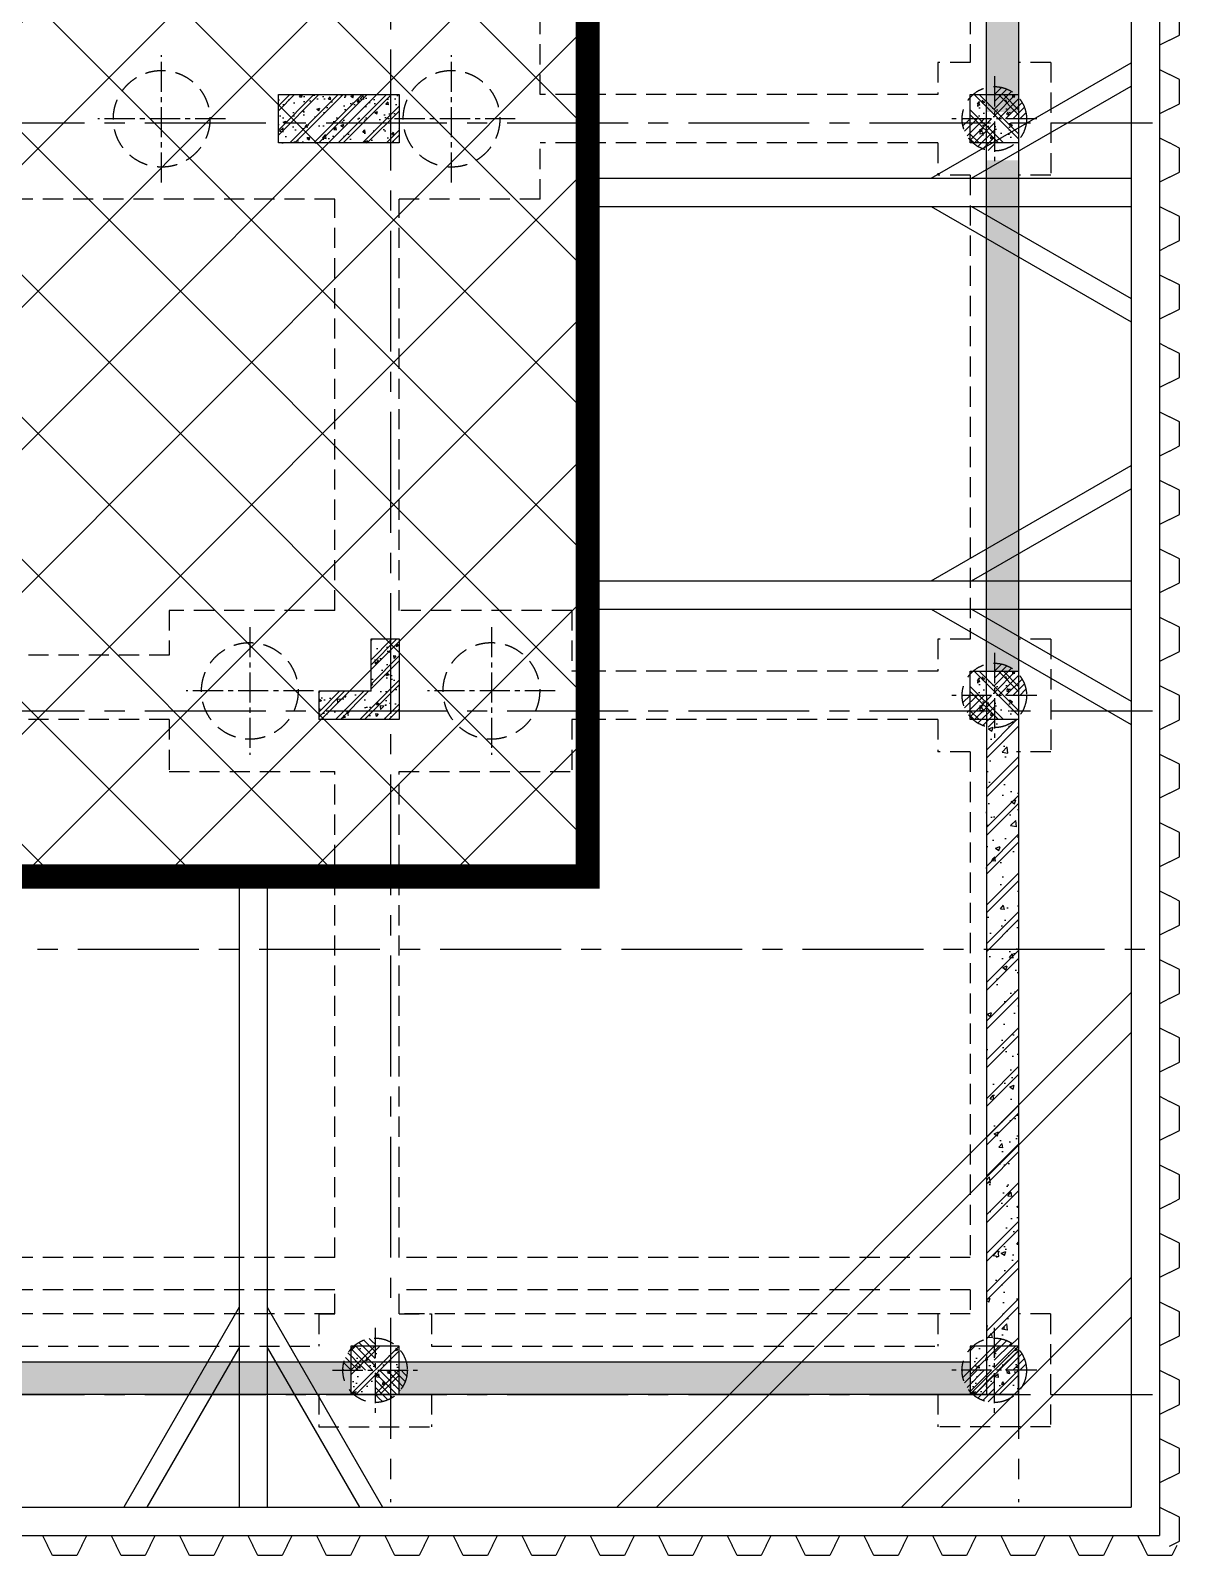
# Model space of a CAD drawing. Extents: x 71 to 3057337, y -14 to 345257.
# Drawn here: x 3014835 to 3029104, y 165496 to 184432 of the extents above; entities that cross this region are included whole.
import ezdxf

# ---------------------------------------------------------------- set-up
doc = ezdxf.new("R2010")
doc.units = 0
doc.header["$LTSCALE"] = 1000
doc.header["$MEASUREMENT"] = 0
doc.linetypes.add('CENTER2', pattern=[1.125, 0.75, -0.125, 0.125, -0.125])
doc.linetypes.add('HIDDEN', pattern=[0.375, 0.25, -0.125])
for name, color, linetype in [('03BORDER', 3, 'CONTINUOUS'), ('CDC.01.AXIS', 160, 'CENTER2'), ('CDC.04.HIDDEN', 8, 'HIDDEN'), ('CDC.05.STEEL', 4, 'CONTINUOUS'), ('CDC.09.COLUMN', 4, 'CONTINUOUS'), ('CDC.10.HATCH', 9, 'CONTINUOUS'), ('CDC.14.STEELNUM', 2, 'CONTINUOUS')]:
    doc.layers.add(name, color=color, linetype=linetype)

# ---------------------------------------------------------------- blocks, each defined once
blk = doc.blocks.new('7.95M')
at = {"layer": 'CDC.10.HATCH'}
h = blk.add_hatch(dxfattribs=at)
h.set_pattern_fill('CHAU-01', color=256, scale=80, style=0, pattern_type=2)
h.set_pattern_definition([(50, (-322187.27, -95344.57), (573.80815, -50.20171), [60, -660]), (355, (-322187.3, -95344.6), (-111.00107, 601.7537), [48, -528]), (100.4514, (-322139.46, -95348.76), (462.8075, 551.55163), [50.99215, -560.91369]), (46.1842, (-322187.3, -95184.6), (853.79284, -132.4152), [90, -990]), (96.6356, (-322116.1, -95195.6), (747.73016, 779.2943), [76.48823, -841.3704]), (351.1842, (-322187.3, -95184.6), (747.72956, 779.2949), [72, -792]), (21, (-322107.27, -95224.57), (477.52564, -322.09511), [60, -660]), (326, (-322107.3, -95224.6), (194.65227, 580.12004), [48, -528]), (71.4514, (-322067.5, -95251.4), (672.1781, 258.0244), [50.99215, -560.91369]), (37.5, (-322187.27, -95344.57), (9.727884, 266.315083), [0, -521.6, 0, -536, 0, -530]), (7.5, (-322187.27, -95344.57), (210.45563, 315.52937), [0, -305.6, 0, -509.6, 0, -202]), (327.5, (-322365.67, -95344.57), (427.05795, -18.043897), [0, -200, 0, -624, 0, -828]), (317.5, (-322445.67, -95344.57), (466.548935, 80.083986), [0, -260, 0, -414.4, 0, -588]), (45, (-322187.27, -95344.57), (-240.416306, 240.416306), []), (45, (-322187.27, -95246.57), (-240.416306, 240.416306), [])])
h.paths.add_polyline_path([(1516293, -103813), (1515893, -103813), (1515894, -110158), (1516294, -110158)])
h.paths.add_polyline_path([(1516293, -96348), (1515893, -96348), (1515893, -103213), (1516293, -103213)])
h.paths.add_polyline_path([(1516293, -87748), (1515893, -87748), (1515893, -95748), (1516293, -95748)])
h.paths.add_polyline_path([(1516293, -80497), (1515893, -80497), (1515893, -87148), (1516293, -87148)])
h.paths.add_polyline_path([(1516293, -73338), (1515893, -73338), (1515893, -79897), (1516293, -79897)])
h.paths.add_polyline_path([(1516292, -68554), (1515892, -68554), (1515893, -72738), (1516293, -72738)])
h.paths.add_polyline_path([(1516294, -116048), (1516294, -116048), (1516294, -116648), (1516294, -116648)])
h = blk.add_hatch(dxfattribs=at)
h.set_pattern_fill('CHAU-01', color=256, scale=50, style=0, pattern_type=2)
h.set_pattern_definition([(50, (-322187.27, 0), (358.63009, -31.376067), [37.5, -412.5]), (355, (-322187.27, 0), (-69.37567, 376.09607), [30, -330]), (100.4514, (-322157.4, -2.6), (289.25469, 344.71977), [31.870095, -350.571056]), (46.1842, (-322187.27, 100), (533.62052, -82.75951), [56.25, -618.75]), (96.6356, (-322142.8, 93.1), (467.33135, 487.05894), [47.80514, -525.8565]), (351.1842, (-322187.3, 100), (467.33097, 487.0593), [45, -495]), (21, (-322137.27, 75), (298.453526, -201.309445), [37.5, -412.5]), (326, (-322137.27, 75), (121.657666, 362.57502), [30, -330]), (71.4514, (-322112.4, 58.22), (420.111314, 161.26525), [31.870095, -350.571056]), (37.5, (-322187.27, 0), (6.079928, 166.446927), [0, -326, 0, -335, 0, -331.25]), (7.5, (-322187.27, 0), (131.534769, 197.205856), [0, -191, 0, -318.5, 0, -126.25]), (327.5, (-322298.77, 0), (266.911218, -11.277436), [0, -125, 0, -390, 0, -517.5]), (317.5, (-322348.77, 0), (291.593085, 50.05249), [0, -162.5, 0, -259, 0, -367.5]), (45, (-322187.27, 0), (-150.26019, 150.26019), []), (45, (-322187.27, 61.25), (-150.26019, 150.26019), [])])
h.paths.add_polyline_path([(1507102, -102998), (1508492, -102998), (1508492, -103348), (1507102, -103348)])
h.paths.add_polyline_path([(1507102, -103348), (1508492, -103348), (1508492, -103598), (1507102, -103598)])
h.paths.add_polyline_path([(1508492, -103348), (1508602, -103348), (1508602, -103598), (1508492, -103598)])
h.paths.add_polyline_path([(1508492, -102998), (1508602, -102998), (1508602, -103348), (1508492, -103348)])
h = blk.add_hatch(dxfattribs=at)
h.set_pattern_fill('ANSI31', color=256, scale=500, style=0)
h.set_pattern_definition([(45, (-260671.1, -21913.364), (-44.1941738, 44.1941738), [])])
h.paths.add_polyline_path([(1515993, -102898), (1515993, -103298), (1516393, -103298, 0.414214)])
h.paths.add_polyline_path([(1515993, -103298), (1515593, -103298, 0.414214), (1515993, -103698)])
h = blk.add_hatch(dxfattribs=at)
h.set_pattern_fill('CHAU-01', color=256, scale=50, angle=270, style=0, pattern_type=2)
h.set_pattern_definition([(320, (-233062.58, -410319.04), (-31.376067, -358.63009), [37.5, -412.5]), (265, (-233062.58, -410319.04), (376.09607, 69.37567), [30, -330]), (10.4514, (-233065.2, -410348.93), (344.71977, -289.25469), [31.870095, -350.571056]), (316.1842, (-232962.6, -410319.04), (-82.75951, -533.62052), [56.25, -618.75]), (6.6356, (-232969.5, -410363.5), (487.05894, -467.33135), [47.80514, -525.8565]), (261.1842, (-232962.6, -410319.04), (487.0593, -467.33097), [45, -495]), (291, (-232987.58, -410369.04), (-201.309445, -298.453526), [37.5, -412.5]), (236, (-232987.58, -410369.04), (362.57502, -121.657666), [30, -330]), (341.4514, (-233004.36, -410393.9), (161.26525, -420.111314), [31.870095, -350.571056]), (307.5, (-233062.58, -410319.04), (166.446927, -6.079928), [0, -326, 0, -335, 0, -331.25]), (277.5, (-233062.58, -410319.04), (197.205856, -131.534769), [0, -191, 0, -318.5, 0, -126.25]), (237.5, (-233062.58, -410207.54), (-11.277436, -266.911218), [0, -125, 0, -390, 0, -517.5]), (227.5, (-233062.58, -410157.54), (50.05249, -291.593085), [0, -162.5, 0, -259, 0, -367.5]), (315, (-233062.58, -410319.04), (150.26019, 150.26019), []), (315, (-233001.33, -410319.04), (150.26019, 150.26019), [])])
h.paths.add_polyline_path([(1516294, -103598), (1515694, -103598), (1515694, -102998), (1516294, -102998)])
h = blk.add_hatch(dxfattribs=at)
h.set_pattern_fill('CHAU-01', color=256, scale=50, style=0, pattern_type=2)
h.set_pattern_definition([(230, (3249172.2, -183495.4), (-358.63009, 31.376067), [37.5, -412.5]), (175, (3249172.2, -183495.4), (69.37567, -376.09607), [30, -330]), (280.4514, (3249142.3, -183492.77), (-289.25469, -344.71977), [31.870095, -350.571056]), (226.1842, (3249172.2, -183595.4), (-533.62052, 82.75951), [56.25, -618.75]), (276.6356, (3249127.73, -183588.5), (-467.33135, -487.05894), [47.80514, -525.8565]), (171.1842, (3249172.2, -183595.4), (-467.33097, -487.0593), [45, -495]), (201, (3249122.2, -183570.4), (-298.453526, 201.309445), [37.5, -412.5]), (146, (3249122.2, -183570.4), (-121.657666, -362.57502), [30, -330]), (251.4514, (3249097.32, -183553.6), (-420.111314, -161.26525), [31.870095, -350.571056]), (217.5, (3249172.2, -183495.39), (-6.079928, -166.446927), [0, -326, 0, -335, 0, -331.25]), (187.5, (3249172.2, -183495.39), (-131.534769, -197.205856), [0, -191, 0, -318.5, 0, -126.25]), (147.5, (3249283.7, -183495.39), (-266.911218, 11.277436), [0, -125, 0, -390, 0, -517.5]), (137.5, (3249333.7, -183495.39), (-291.593085, -50.05249), [0, -162.5, 0, -259, 0, -367.5]), (225, (3249172.2, -183495.39), (150.26019, -150.26019), []), (225, (3249172.2, -183556.64), (150.26019, -150.26019), [])])
h.paths.add_polyline_path([(1508492, -110648), (1508602, -110648), (1508602, -109757), (1508492, -109757)])
h.paths.add_polyline_path([(1507602, -110648), (1508492, -110648), (1508492, -109757), (1508252, -109757), (1508252, -110407), (1507602, -110407)])
h.paths.add_polyline_path([(1507602, -110757), (1508492, -110757), (1508492, -110648), (1507602, -110648)])
h.paths.add_polyline_path([(1508492, -110757), (1508602, -110757), (1508602, -110648), (1508492, -110648)])
h = blk.add_hatch(dxfattribs=at)
h.set_pattern_fill('ANSI31', color=256, scale=500, style=0)
h.set_pattern_definition([(45, (-260671.1, -29073.42), (-44.1941738, 44.1941738), [])])
h.paths.add_polyline_path([(1515993, -110058), (1515993, -110458), (1516393, -110458, 0.414214)])
h.paths.add_polyline_path([(1515993, -110458), (1515593, -110458, 0.414214), (1515993, -110858)])
h = blk.add_hatch(dxfattribs=at)
h.set_pattern_fill('CHAU-01', color=256, scale=50, angle=270, style=0, pattern_type=2)
h.set_pattern_definition([(320, (-233062.58, -417479.05), (-31.376067, -358.63009), [37.5, -412.5]), (265, (-233062.58, -417479.05), (376.09607, 69.37567), [30, -330]), (10.4514, (-233065.2, -417508.93), (344.71977, -289.25469), [31.870095, -350.571056]), (316.1842, (-232962.6, -417479.05), (-82.75951, -533.62052), [56.25, -618.75]), (6.6356, (-232969.5, -417523.5), (487.05894, -467.33135), [47.80514, -525.8565]), (261.1842, (-232962.6, -417479.05), (487.0593, -467.33097), [45, -495]), (291, (-232987.58, -417529.05), (-201.309445, -298.453526), [37.5, -412.5]), (236, (-232987.58, -417529.05), (362.57502, -121.657666), [30, -330]), (341.4514, (-233004.36, -417553.9), (161.26525, -420.111314), [31.870095, -350.571056]), (307.5, (-233062.58, -417479.05), (166.446927, -6.079928), [0, -326, 0, -335, 0, -331.25]), (277.5, (-233062.58, -417479.05), (197.205856, -131.534769), [0, -191, 0, -318.5, 0, -126.25]), (237.5, (-233062.58, -417367.55), (-11.277436, -266.911218), [0, -125, 0, -390, 0, -517.5]), (227.5, (-233062.58, -417317.55), (50.05249, -291.593085), [0, -162.5, 0, -259, 0, -367.5]), (315, (-233062.58, -417479.05), (150.26019, 150.26019), []), (315, (-233001.33, -417479.05), (150.26019, 150.26019), [])])
h.paths.add_polyline_path([(1516294, -110758), (1515694, -110758), (1515694, -110158), (1516294, -110158)])
h = blk.add_hatch(dxfattribs=at)
h.set_pattern_fill('CHAU-01', color=256, scale=80, style=0, pattern_type=2)
h.set_pattern_definition([(50, (-322187.27, 0), (573.80815, -50.20171), [60, -660]), (355, (-322187.3, 0), (-111.00107, 601.7537), [48, -528]), (100.4514, (-322139.46, -4.2), (462.8075, 551.55163), [50.99215, -560.91369]), (46.1842, (-322187.3, 160), (853.79284, -132.4152), [90, -990]), (96.6356, (-322116.1, 149), (747.73016, 779.2943), [76.48823, -841.3704]), (351.1842, (-322187.3, 160), (747.72956, 779.2949), [72, -792]), (21, (-322107.27, 120), (477.52564, -322.09511), [60, -660]), (326, (-322107.3, 120), (194.65227, 580.12004), [48, -528]), (71.4514, (-322067.5, 93.16), (672.1781, 258.0244), [50.99215, -560.91369]), (37.5, (-322187.27, 0), (9.727884, 266.315083), [0, -521.6, 0, -536, 0, -530]), (7.5, (-322187.27, 0), (210.45563, 315.52937), [0, -305.6, 0, -509.6, 0, -202]), (327.5, (-322365.67, 0), (427.05795, -18.043897), [0, -200, 0, -624, 0, -828]), (317.5, (-322445.67, 0), (466.548935, 80.083986), [0, -260, 0, -414.4, 0, -588]), (45, (-322187.27, 0), (-240.416306, 240.416306), []), (45, (-322187.27, 98), (-240.416306, 240.416306), [])])
h.paths.add_polyline_path([(1516292, -110758), (1515894, -110758), (1515894, -116098), (1516292, -116098)])
h.paths.add_polyline_path([(1516292, -116098), (1515894, -116098), (1515894, -118538), (1516292, -118538)])
h = blk.add_hatch(dxfattribs=at)
h.set_pattern_fill('ANSI31', color=256, scale=500, style=0)
h.set_pattern_definition([(135, (3284966.07, -37453.253), (44.1941738, 44.1941738), [])])
edge = h.paths.add_edge_path()
edge.add_line((1508302, -118438), (1508302, -118838))
edge.add_line((1508302, -118838), (1507902, -118838))
edge.add_ellipse((1508302, -118838), major_axis=(283, 283), ratio=1, start_angle=45, end_angle=135, ccw=False)
edge = h.paths.add_edge_path()
edge.add_line((1508302, -118838), (1508702, -118838))
edge.add_ellipse((1508302, -118838), major_axis=(283, 283), ratio=1, start_angle=225, end_angle=315, ccw=False)
edge.add_line((1508302, -119238), (1508302, -118838))
h = blk.add_hatch(dxfattribs=at)
h.set_pattern_fill('CHAU-01', color=256, scale=50, angle=270, style=0, pattern_type=2)
h.set_pattern_definition([(220, (3257359.03, -425858.95), (31.376067, -358.63009), [37.5, -412.5]), (275, (3257359.03, -425858.95), (-376.09607, 69.37567), [30, -330]), (169.5486, (3257361.65, -425888.84), (-344.71977, -289.25469), [31.870095, -350.571056]), (223.8158, (3257259.03, -425858.95), (82.75951, -533.62052), [56.25, -618.75]), (173.3644, (3257265.93, -425903.4), (-487.05894, -467.33135), [47.80514, -525.8565]), (278.8158, (3257259.03, -425858.95), (-487.0593, -467.33097), [45, -495]), (249, (3257284.03, -425908.95), (201.309445, -298.453526), [37.5, -412.5]), (304, (3257284.03, -425908.95), (-362.57502, -121.657666), [30, -330]), (198.5486, (3257300.8, -425933.82), (-161.26525, -420.111314), [31.870095, -350.571056]), (232.5, (3257359.03, -425858.95), (-166.446927, -6.079928), [0, -326, 0, -335, 0, -331.25]), (262.5, (3257359.03, -425858.95), (-197.205856, -131.534769), [0, -191, 0, -318.5, 0, -126.25]), (302.5, (3257359.03, -425747.45), (11.277436, -266.911218), [0, -125, 0, -390, 0, -517.5]), (312.5, (3257359.03, -425697.45), (-50.05249, -291.593085), [0, -162.5, 0, -259, 0, -367.5]), (225, (3257359.03, -425858.95), (-150.26019, 150.26019), []), (225, (3257297.78, -425858.95), (-150.26019, 150.26019), [])])
h.paths.add_polyline_path([(1508003, -119138), (1508603, -119138), (1508603, -118538), (1508003, -118538)])
h = blk.add_hatch(dxfattribs=at)
h.set_pattern_fill('ANSI31', color=256, scale=500, style=0)
h.set_pattern_definition([(45, (-260671.384, -37453.373), (-44.1941738, 44.1941738), [])])
h.paths.add_polyline_path([(1515992, -118438), (1515992, -118838), (1516392, -118838, 0.414214)])
h.paths.add_polyline_path([(1515992, -118838), (1515592, -118838, 0.414214), (1515992, -119238)])
h = blk.add_hatch(dxfattribs=at)
h.set_pattern_fill('CHAU-01', color=256, scale=50, angle=270, style=0, pattern_type=2)
h.set_pattern_definition([(220, (3265049.98, -425859.02), (31.376067, -358.63009), [37.5, -412.5]), (275, (3265049.98, -425859.02), (-376.09607, 69.37567), [30, -330]), (169.5486, (3265052.6, -425888.9), (-344.71977, -289.25469), [31.870095, -350.571056]), (223.8158, (3264949.98, -425859.02), (82.75951, -533.62052), [56.25, -618.75]), (173.3644, (3264956.87, -425903.5), (-487.05894, -467.33135), [47.80514, -525.8565]), (278.8158, (3264950, -425859), (-487.0593, -467.33097), [45, -495]), (249, (3264974.98, -425909.02), (201.309445, -298.453526), [37.5, -412.5]), (304, (3264974.98, -425909.02), (-362.57502, -121.657666), [30, -330]), (198.5486, (3264991.75, -425933.9), (-161.26525, -420.111314), [31.870095, -350.571056]), (232.5, (3265049.98, -425859.02), (-166.446927, -6.079928), [0, -326, 0, -335, 0, -331.25]), (262.5, (3265049.98, -425859.02), (-197.205856, -131.534769), [0, -191, 0, -318.5, 0, -126.25]), (302.5, (3265049.98, -425747.52), (11.277436, -266.911218), [0, -125, 0, -390, 0, -517.5]), (312.5, (3265049.98, -425697.52), (-50.05249, -291.593085), [0, -162.5, 0, -259, 0, -367.5]), (225, (3265049.98, -425859.02), (-150.26019, 150.26019), []), (225, (3264988.73, -425859.02), (-150.26019, 150.26019), [])])
h.paths.add_polyline_path([(1515694, -119138), (1516294, -119138), (1516294, -118538), (1515694, -118538)])
h = blk.add_hatch(dxfattribs=at)
h.set_pattern_fill('CHAU-01', color=256, scale=80, style=0, pattern_type=2)
h.set_pattern_definition([(50, (-322187.27, -2490), (573.80815, -50.20171), [60, -660]), (355, (-322187.3, -2490), (-111.00107, 601.7537), [48, -528]), (100.4514, (-322139.46, -2494.2), (462.8075, 551.55163), [50.99215, -560.91369]), (46.1842, (-322187.3, -2330), (853.79284, -132.4152), [90, -990]), (96.6356, (-322116.1, -2341), (747.73016, 779.2943), [76.48823, -841.3704]), (351.1842, (-322187.3, -2330), (747.72956, 779.2949), [72, -792]), (21, (-322107.27, -2370), (477.52564, -322.09511), [60, -660]), (326, (-322107.3, -2370), (194.65227, 580.12004), [48, -528]), (71.4514, (-322067.5, -2396.84), (672.1781, 258.0244), [50.99215, -560.91369]), (37.5, (-322187.27, -2490), (9.727884, 266.315083), [0, -521.6, 0, -536, 0, -530]), (7.5, (-322187.27, -2490), (210.45563, 315.52937), [0, -305.6, 0, -509.6, 0, -202]), (327.5, (-322365.67, -2490), (427.05795, -18.043897), [0, -200, 0, -624, 0, -828]), (317.5, (-322445.67, -2490), (466.548935, 80.083986), [0, -260, 0, -414.4, 0, -588]), (45, (-322187.27, -2490), (-240.416306, 240.416306), []), (45, (-322187.27, -2392), (-240.416306, 240.416306), [])])
h.paths.add_polyline_path([(1418382, -118737), (1412962, -118737), (1412962, -119137), (1418382, -119137)])
h.paths.add_polyline_path([(1426192, -118737), (1418982, -118737), (1418982, -119137), (1426192, -119137)])
h.paths.add_polyline_path([(1434092, -118737), (1426792, -118737), (1426792, -119137), (1434092, -119137)])
h.paths.add_polyline_path([(1442042, -118737), (1434692, -118737), (1434692, -119137), (1442042, -119137)])
h.paths.add_polyline_path([(1449802, -118737), (1442642, -118737), (1442642, -119137), (1449802, -119137)])
h.paths.add_polyline_path([(1457942, -118737), (1450402, -118737), (1450402, -119137), (1457942, -119137)])
h.paths.add_polyline_path([(1468218, -118737), (1458542, -118737), (1458542, -119137), (1468218, -119137)])
h.paths.add_polyline_path([(1476583, -118737), (1469267, -118737), (1469267, -119137), (1476583, -119137)])
h.paths.add_polyline_path([(1484343, -118737), (1477183, -118737), (1477183, -119137), (1484343, -119137)])
h.paths.add_polyline_path([(1492293, -118738), (1484943, -118737), (1484943, -119137), (1492293, -119138)])
h.paths.add_polyline_path([(1500193, -118738), (1492893, -118738), (1492893, -119138), (1500193, -119138)])
h.paths.add_polyline_path([(1508003, -118738), (1500793, -118738), (1500793, -119138), (1508003, -119138)])
h.paths.add_polyline_path([(1515694, -118738), (1508603, -118738), (1508603, -119138), (1515694, -119138)])
at = {"layer": 'CDC.01.AXIS', "ltscale": 2}
for p, q in [((1508492, -61938), (1508492, -120474)), ((1516292, -61938), (1516292, -120474)), ((1410944, -103348), (1517957, -103348)), ((1410944, -110648), (1517957, -110648)), ((1412362, -113608), (1517957, -113608)), ((1410944, -119138), (1517957, -119138))]:
    blk.add_line(p, q, dxfattribs=at)
at = {"layer": 'CDC.01.AXIS', "ltscale": 0.5}
for p, q in [((1505652, -104090), (1505652, -102506)), ((1509252, -104090), (1509252, -102506)), ((1515993, -102770), (1515993, -103826)), ((1506444, -103298), (1504860, -103298)), ((1510044, -103298), (1508460, -103298)), ((1516521, -103298), (1515465, -103298)), ((1506747, -109610), (1506747, -111194)), ((1509747, -109610), (1509747, -111194)), ((1515993, -109930), (1515993, -110986)), ((1507539, -110402), (1505955, -110402)), ((1510539, -110402), (1508955, -110402)), ((1516521, -110458), (1515465, -110458)), ((1508302, -118310), (1508302, -119366)), ((1515992, -118310), (1515992, -119366)), ((1507774, -118838), (1508830, -118838)), ((1516520, -118838), (1515464, -118838))]:
    blk.add_line(p, q, dxfattribs=at)
at = {"layer": 'CDC.04.HIDDEN'}
for p, q in [((1515693, -96748), (1515693, -102598)), ((1510352, -102998), (1510352, -102048)), ((1515693, -102598), (1515293, -102598)), ((1515293, -102598), (1515293, -102998)), ((1516693, -102598), (1516292, -102598)), ((1516693, -102598), (1516693, -103998)), ((1515293, -102998), (1510352, -102998)), ((1515293, -103598), (1510352, -103598)), ((1510352, -104298), (1510352, -103598)), ((1515293, -103598), (1515293, -103998)), ((1515693, -103998), (1515293, -103998)), ((1515693, -103998), (1515694, -109758)), ((1516693, -103998), (1516292, -103998)), ((1507802, -104298), (1500892, -104298)), ((1507802, -109402), (1507802, -104298)), ((1508602, -109402), (1508602, -104298)), ((1510352, -104298), (1508602, -104298)), ((1507802, -109402), (1505747, -109402)), ((1505747, -109402), (1505747, -109957)), ((1510747, -109402), (1508602, -109402)), ((1510747, -109402), (1510747, -110157)), ((1515694, -109758), (1515293, -109758)), ((1515293, -109758), (1515293, -110157)), ((1516693, -109758), (1516294, -109758)), ((1516693, -109758), (1516693, -111158)), ((1505747, -109957), (1501492, -109957)), ((1515293, -110157), (1510747, -110157)), ((1505747, -110757), (1501492, -110757)), ((1505747, -110757), (1505747, -111402)), ((1515293, -110757), (1510747, -110757)), ((1510747, -110757), (1510747, -111402)), ((1515293, -110757), (1515293, -111158)), ((1515694, -111158), (1515293, -111158)), ((1515694, -111158), (1515694, -117438)), ((1516693, -111158), (1516294, -111158)), ((1505747, -111402), (1507802, -111402)), ((1507802, -117438), (1507802, -111402)), ((1508602, -111402), (1510747, -111402)), ((1508602, -117438), (1508602, -111402)), ((1507802, -117438), (1500892, -117438)), ((1515694, -117438), (1508602, -117438)), ((1507802, -117838), (1500892, -117838)), ((1507802, -118138), (1507802, -117838)), ((1508602, -118138), (1508602, -117838)), ((1515694, -117838), (1508602, -117838)), ((1515694, -117838), (1515694, -118138)), ((1507802, -118138), (1500892, -118138)), ((1507602, -118138), (1507602, -118537)), ((1507602, -118138), (1507802, -118138)), ((1508602, -118138), (1509002, -118138)), ((1515293, -118138), (1508602, -118138)), ((1509002, -118138), (1509002, -118537)), ((1515694, -118138), (1515292, -118138)), ((1515292, -118138), (1515292, -118537)), ((1516692, -118138), (1516294, -118138)), ((1516692, -118138), (1516692, -119538)), ((1501242, -118537), (1507604, -118537)), ((1509004, -118537), (1515292, -118537)), ((1507602, -119137), (1507602, -119538)), ((1509002, -119137), (1509002, -119538)), ((1515292, -119138), (1515292, -119538)), ((1507602, -119538), (1509002, -119538)), ((1516692, -119538), (1515292, -119538))]:
    blk.add_line(p, q, dxfattribs=at)
for centre, radius in [((1505652, -103298), 600), ((1509252, -103298), 600), ((1515993, -103298), 400), ((1506747, -110402), 600), ((1509747, -110402), 600), ((1515993, -110458), 400), ((1508302, -118838), 400), ((1515992, -118838), 400)]:
    blk.add_circle(centre, radius, dxfattribs=at)
at = {"layer": 'CDC.09.COLUMN'}
for p, q in [((1516292, -67954), (1516294, -118538)), ((1515892, -68112), (1515894, -119138)), ((1515694, -118738), (1412962, -118737)), ((1516294, -119138), (1412362, -119137))]:
    blk.add_line(p, q, dxfattribs=at)
at = {"layer": 'CDC.09.COLUMN', "ltscale": 2000}
for p, q in [((1508252, -110407), (1508252, -109757)), ((1508252, -109757), (1508602, -109757)), ((1508602, -109757), (1508602, -110757)), ((1507602, -110407), (1507602, -110757)), ((1508252, -110407), (1507602, -110407)), ((1508602, -110757), (1507602, -110757))]:
    blk.add_line(p, q, dxfattribs=at)
for points in [[(1507102, -102998), (1508602, -102998), (1508602, -103598), (1507102, -103598)], [(1516294, -102998), (1516294, -103598), (1515694, -103598), (1515694, -102998)], [(1516294, -110158), (1516294, -110758), (1515694, -110758), (1515694, -110158)], [(1508003, -118538), (1508003, -119138), (1508603, -119138), (1508603, -118538)], [(1515694, -118538), (1515694, -119138), (1516294, -119138), (1516294, -118538)]]:
    blk.add_lwpolyline(points, close=True, dxfattribs=at)

msp = doc.modelspace()

# ---------------------------------------------------------------- hatches: boundary and pattern name
at = {"layer": 'CDC.10.HATCH'}
h = msp.add_hatch(dxfattribs=at)
h.set_pattern_fill('ANSI37', color=256, scale=10000, style=0)
h.paths.add_polyline_path([(3021754.1, 215846), (2926854.2, 215846), (2926854.2, 173926.5), (3021754.1, 173926.5)])
h.paths.add_polyline_path([(3014304.1, 209270.9), (3014304.1, 180225.7), (2934235.7, 180225.7), (2934235.7, 209270.9)], flags=16)
h.paths.add_polyline_path([(2958056.3, 176259.2), (2989134.8, 176259.2), (2989134.8, 179575.9), (2958056.3, 179575.9)], flags=24)
h.paths.add_polyline_path([(2958056.3, 209627.9), (2989134.8, 209627.9), (2989134.8, 212944.6), (2958056.3, 212944.6)], flags=24)
h.paths.add_polyline_path([(2950948.3, 200176.7), (2953299.4, 200176.7), (2953299.4, 203126.5), (2950948.3, 203126.5)], flags=8)
h.paths.add_polyline_path([(2927467.8, 194828.5), (2931664.8, 194828.5), (2931664.8, 195594.4), (2927467.8, 195594.4)], flags=24)
h.paths.add_polyline_path([(2927467.8, 195833.8), (2931664.8, 195833.8), (2931664.8, 196599.7), (2927467.8, 196599.7)], flags=24)
h.paths.add_polyline_path([(2958056.3, 193387.1), (2989134.8, 193387.1), (2989134.8, 196703.8), (2958056.3, 196703.8)], flags=8)

# ---------------------------------------------------------------- linework, layer by layer
at = {"layer": 'CDC.05.STEEL', "linetype": 'Continuous'}
for p, q in [((3028854.3, 224535.6), (3028854.3, 165746.3)), ((3028504.3, 224185.6), (3028504.3, 166096.3)), ((3028504.3, 172485.4), (3022115.2, 166096.3)), ((3028504.3, 171990.4), (3022610.2, 166096.3)), ((3028504.3, 168949.8), (3025650.7, 166096.3)), ((3028504.3, 168454.9), (3026145.7, 166096.3)), ((2921772.5, 166096.3), (3028504.3, 166096.3)), ((2921422.5, 165746.3), (3028854.3, 165746.3))]:
    msp.add_line(p, q, dxfattribs=at)
at = {"layer": 'CDC.05.STEEL', "color": 4}
for p, q in [((3026021.3, 182596.9), (3028504.3, 184029.7)), ((3026521.5, 182596.9), (3028504.3, 183741.1)), ((3021754.1, 182596.9), (3028504.3, 182596.9)), ((3021754.1, 182246.9), (3028504.3, 182246.9)), ((3026021.3, 182246.9), (3028504.3, 180814.2)), ((3026521.5, 182246.9), (3028504.3, 181102.8)), ((3026021.3, 177596.9), (3028504.3, 179029.7)), ((3026521.5, 177596.9), (3028504.3, 178741.1)), ((3021754.1, 177596.9), (3028504.3, 177596.9)), ((3021754.1, 177246.9), (3028504.3, 177246.9)), ((3026021.3, 177246.9), (3028504.3, 175814.2)), ((3026521.5, 177246.9), (3028504.3, 176102.8)), ((3017425.4, 173926.5), (3017425.4, 166096.3)), ((3017775.4, 173926.5), (3017775.4, 166096.3)), ((3017425.4, 168579.3), (3015992.6, 166096.3)), ((3017775.4, 168579.3), (3019208.2, 166096.3)), ((3017425.4, 168079.1), (3016281.2, 166096.3)), ((3017775.4, 168079.1), (3018919.6, 166096.3))]:
    msp.add_line(p, q, dxfattribs=at)
at = {"layer": 'CDC.05.STEEL', "color": 4, "ltscale": 1000}
for points in [[(3028979.3, 184310.6), (3029104.3, 184373.1), (3029104.3, 184373.1), (3029104.3, 184673.1), (3029104.3, 184673.1), (3028979.3, 184735.6)], [(3028979.3, 184310.6), (3028854.3, 184248.1), (3028854.3, 184248.1), (3028854.3, 183948.1), (3028854.3, 183948.1), (3028979.3, 183885.6)], [(3028979.3, 183460.6), (3029104.3, 183523.1), (3029104.3, 183523.1), (3029104.3, 183823.1), (3029104.3, 183823.1), (3028979.3, 183885.6)], [(3028979.3, 183460.6), (3028854.3, 183398.1), (3028854.3, 183398.1), (3028854.3, 183098.1), (3028854.3, 183098.1), (3028979.3, 183035.6)], [(3028979.3, 182610.6), (3029104.3, 182673.1), (3029104.3, 182673.1), (3029104.3, 182973.1), (3029104.3, 182973.1), (3028979.3, 183035.6)], [(3028979.3, 182610.6), (3028854.3, 182548.1), (3028854.3, 182548.1), (3028854.3, 182248.1), (3028854.3, 182248.1), (3028979.3, 182185.6)], [(3028979.3, 181760.6), (3029104.3, 181823.1), (3029104.3, 181823.1), (3029104.3, 182123.1), (3029104.3, 182123.1), (3028979.3, 182185.6)], [(3028979.3, 181760.6), (3028854.3, 181698.1), (3028854.3, 181698.1), (3028854.3, 181398.1), (3028854.3, 181398.1), (3028979.3, 181335.6)], [(3028979.3, 181760.6), (3028854.3, 181698.1), (3028854.3, 181698.1), (3028854.3, 181398.1), (3028854.3, 181398.1), (3028979.3, 181335.6)], [(3028854.3, 181579.3), (3028854.3, 181398.1), (3028854.3, 181398.1), (3028979.3, 181335.6)], [(3028854.3, 181579.3), (3028854.3, 181398.1), (3028854.3, 181398.1), (3028979.3, 181335.6)], [(3028979.3, 180910.6), (3029104.3, 180973.1), (3029104.3, 180973.1), (3029104.3, 181273.1), (3029104.3, 181273.1), (3028979.3, 181335.6)], [(3028979.3, 180910.6), (3029104.3, 180973.1), (3029104.3, 180973.1), (3029104.3, 181273.1), (3029104.3, 181273.1), (3028979.3, 181335.6)], [(3028979.3, 180910.6), (3029104.3, 180973.1), (3029104.3, 180973.1), (3029104.3, 181273.1), (3029104.3, 181273.1), (3028979.3, 181335.6)], [(3028979.3, 180910.6), (3029104.3, 180973.1), (3029104.3, 180973.1), (3029104.3, 181273.1), (3029104.3, 181273.1), (3028979.3, 181335.6)], [(3028979.3, 180910.6), (3028854.3, 180848.1), (3028854.3, 180848.1), (3028854.3, 180548.1), (3028854.3, 180548.1), (3028979.3, 180485.6)], [(3028979.3, 180060.6), (3029104.3, 180123.1), (3029104.3, 180123.1), (3029104.3, 180423.1), (3029104.3, 180423.1), (3028979.3, 180485.6)], [(3028979.3, 180060.6), (3028854.3, 179998.1), (3028854.3, 179998.1), (3028854.3, 179698.1), (3028854.3, 179698.1), (3028979.3, 179635.6)], [(3028979.3, 179210.6), (3029104.3, 179273.1), (3029104.3, 179273.1), (3029104.3, 179573.1), (3029104.3, 179573.1), (3028979.3, 179635.6)], [(3028979.3, 179210.6), (3028854.3, 179148.1), (3028854.3, 179148.1), (3028854.3, 178848.1), (3028854.3, 178848.1), (3028979.3, 178785.6)], [(3028979.3, 178360.6), (3029104.3, 178423.1), (3029104.3, 178423.1), (3029104.3, 178723.1), (3029104.3, 178723.1), (3028979.3, 178785.6)], [(3028979.3, 178360.6), (3028854.3, 178298.1), (3028854.3, 178298.1), (3028854.3, 177998.1), (3028854.3, 177998.1), (3028979.3, 177935.6)], [(3028979.3, 177510.6), (3029104.3, 177573.1), (3029104.3, 177573.1), (3029104.3, 177873.1), (3029104.3, 177873.1), (3028979.3, 177935.6)], [(3028979.3, 177510.6), (3028854.3, 177448.1), (3028854.3, 177448.1), (3028854.3, 177148.1), (3028854.3, 177148.1), (3028979.3, 177085.6)], [(3028979.3, 176660.6), (3029104.3, 176723.1), (3029104.3, 176723.1), (3029104.3, 177023.1), (3029104.3, 177023.1), (3028979.3, 177085.6)], [(3028979.3, 176660.6), (3029104.3, 176723.1), (3029104.3, 176723.1), (3029104.3, 177023.1), (3029104.3, 177023.1), (3028979.3, 177085.6)], [(3028979.3, 176660.6), (3029104.3, 176723.1), (3029104.3, 176723.1), (3029104.3, 177023.1), (3029104.3, 177023.1), (3028979.3, 177085.6)], [(3028979.3, 176660.6), (3029104.3, 176723.1), (3029104.3, 176723.1), (3029104.3, 177023.1), (3029104.3, 177023.1), (3028979.3, 177085.6)], [(3028979.3, 176660.6), (3028854.3, 176598.1), (3028854.3, 176598.1), (3028854.3, 176298.1), (3028854.3, 176298.1), (3028979.3, 176235.6)], [(3028979.3, 175810.6), (3029104.3, 175873.1), (3029104.3, 175873.1), (3029104.3, 176173.1), (3029104.3, 176173.1), (3028979.3, 176235.6)], [(3028979.3, 175810.6), (3028854.3, 175748.1), (3028854.3, 175748.1), (3028854.3, 175448.1), (3028854.3, 175448.1), (3028979.3, 175385.6)], [(3028979.3, 174960.6), (3029104.3, 175023.1), (3029104.3, 175023.1), (3029104.3, 175323.1), (3029104.3, 175323.1), (3028979.3, 175385.6)], [(3028979.3, 174960.6), (3028854.3, 174898.1), (3028854.3, 174898.1), (3028854.3, 174598.1), (3028854.3, 174598.1), (3028979.3, 174535.6)], [(3028979.3, 174110.6), (3029104.3, 174173.1), (3029104.3, 174173.1), (3029104.3, 174473.1), (3029104.3, 174473.1), (3028979.3, 174535.6)], [(3028979.3, 174110.6), (3028854.3, 174048.1), (3028854.3, 174048.1), (3028854.3, 173748.1), (3028854.3, 173748.1), (3028979.3, 173685.6)], [(3028979.3, 173260.6), (3029104.3, 173323.1), (3029104.3, 173323.1), (3029104.3, 173623.1), (3029104.3, 173623.1), (3028979.3, 173685.6)], [(3028979.3, 173260.6), (3028854.3, 173198.1), (3028854.3, 173198.1), (3028854.3, 172898.1), (3028854.3, 172898.1), (3028979.3, 172835.6)], [(3028979.3, 173260.6), (3028854.3, 173198.1), (3028854.3, 173198.1), (3028854.3, 172898.1), (3028854.3, 172898.1), (3028979.3, 172835.6)], [(3028854.3, 173079.3), (3028854.3, 172898.1), (3028854.3, 172898.1), (3028979.3, 172835.6)], [(3028854.3, 173079.3), (3028854.3, 172898.1), (3028854.3, 172898.1), (3028979.3, 172835.6)], [(3028979.3, 172410.6), (3029104.3, 172473.1), (3029104.3, 172473.1), (3029104.3, 172773.1), (3029104.3, 172773.1), (3028979.3, 172835.6)], [(3028979.3, 172410.6), (3029104.3, 172473.1), (3029104.3, 172473.1), (3029104.3, 172773.1), (3029104.3, 172773.1), (3028979.3, 172835.6)], [(3028979.3, 172410.6), (3029104.3, 172473.1), (3029104.3, 172473.1), (3029104.3, 172773.1), (3029104.3, 172773.1), (3028979.3, 172835.6)], [(3028979.3, 172410.6), (3029104.3, 172473.1), (3029104.3, 172473.1), (3029104.3, 172773.1), (3029104.3, 172773.1), (3028979.3, 172835.6)], [(3028979.3, 172410.6), (3028854.3, 172348.1), (3028854.3, 172348.1), (3028854.3, 172048.1), (3028854.3, 172048.1), (3028979.3, 171985.6)], [(3028979.3, 171560.6), (3029104.3, 171623.1), (3029104.3, 171623.1), (3029104.3, 171923.1), (3029104.3, 171923.1), (3028979.3, 171985.6)], [(3028979.3, 171560.6), (3028854.3, 171498.1), (3028854.3, 171498.1), (3028854.3, 171198.1), (3028854.3, 171198.1), (3028979.3, 171135.6)], [(3028979.3, 170710.6), (3029104.3, 170773.1), (3029104.3, 170773.1), (3029104.3, 171073.1), (3029104.3, 171073.1), (3028979.3, 171135.6)], [(3028979.3, 170710.6), (3028854.3, 170648.1), (3028854.3, 170648.1), (3028854.3, 170348.1), (3028854.3, 170348.1), (3028979.3, 170285.6)], [(3028979.3, 169860.6), (3029104.3, 169923.1), (3029104.3, 169923.1), (3029104.3, 170223.1), (3029104.3, 170223.1), (3028979.3, 170285.6)], [(3028979.3, 169860.6), (3028854.3, 169798.1), (3028854.3, 169798.1), (3028854.3, 169498.1), (3028854.3, 169498.1), (3028979.3, 169435.6)], [(3028979.3, 169010.6), (3029104.3, 169073.1), (3029104.3, 169073.1), (3029104.3, 169373.1), (3029104.3, 169373.1), (3028979.3, 169435.6)], [(3028979.3, 169010.6), (3029104.3, 169073.1), (3029104.3, 169073.1), (3029104.3, 169373.1), (3029104.3, 169373.1), (3028979.3, 169435.6)], [(3028979.3, 169010.6), (3028854.3, 168948.1), (3028854.3, 168948.1), (3028854.3, 168648.1), (3028854.3, 168648.1), (3028979.3, 168585.6)], [(3028979.3, 168160.6), (3029104.3, 168223.1), (3029104.3, 168223.1), (3029104.3, 168523.1), (3029104.3, 168523.1), (3028979.3, 168585.6)], [(3028979.3, 168160.6), (3028854.3, 168098.1), (3028854.3, 168098.1), (3028854.3, 167798.1), (3028854.3, 167798.1), (3028979.3, 167735.6)], [(3028979.3, 167310.6), (3029104.3, 167373.1), (3029104.3, 167373.1), (3029104.3, 167673.1), (3029104.3, 167673.1), (3028979.3, 167735.6)], [(3028979.3, 167310.6), (3028854.3, 167248.1), (3028854.3, 167248.1), (3028854.3, 166948.1), (3028854.3, 166948.1), (3028979.3, 166885.6)], [(3028979.3, 166460.6), (3029104.3, 166523.1), (3029104.3, 166523.1), (3029104.3, 166823.1), (3029104.3, 166823.1), (3028979.3, 166885.6)], [(3028979.3, 166460.6), (3028854.3, 166398.1), (3028854.3, 166398.1), (3028854.3, 166098.1), (3028854.3, 166098.1), (3028979.3, 166035.6)], [(3028979.3, 165610.6), (3029104.3, 165673.1), (3029104.3, 165673.1), (3029104.3, 165973.1), (3029104.3, 165973.1), (3028979.3, 166035.6)], [(3014622.2, 165621.3), (3014684.7, 165746.3), (3014684.7, 165746.3), (3014984.7, 165746.3), (3014984.7, 165746.3), (3015047.2, 165621.3)], [(3015472.2, 165621.3), (3015534.7, 165746.3), (3015534.7, 165746.3), (3015834.7, 165746.3), (3015834.7, 165746.3), (3015897.2, 165621.3)], [(3016322.2, 165621.3), (3016384.7, 165746.3), (3016384.7, 165746.3), (3016684.7, 165746.3), (3016684.7, 165746.3), (3016747.2, 165621.3)], [(3017172.2, 165621.3), (3017234.7, 165746.3), (3017234.7, 165746.3), (3017534.7, 165746.3), (3017534.7, 165746.3), (3017597.2, 165621.3)], [(3018022.2, 165621.3), (3018084.7, 165746.3), (3018084.7, 165746.3), (3018384.7, 165746.3), (3018384.7, 165746.3), (3018447.2, 165621.3)], [(3018022.2, 165621.3), (3018084.7, 165746.3), (3018084.7, 165746.3), (3018384.7, 165746.3), (3018384.7, 165746.3), (3018447.2, 165621.3)], [(3018203.6, 165746.3), (3018384.7, 165746.3), (3018384.7, 165746.3), (3018447.2, 165621.3)], [(3018872.2, 165621.3), (3018934.7, 165746.3), (3018934.7, 165746.3), (3019234.7, 165746.3), (3019234.7, 165746.3), (3019297.2, 165621.3)], [(3018872.2, 165621.3), (3018934.7, 165746.3), (3018934.7, 165746.3), (3019234.7, 165746.3), (3019234.7, 165746.3), (3019297.2, 165621.3)], [(3019722.2, 165621.3), (3019784.7, 165746.3), (3019784.7, 165746.3), (3020084.7, 165746.3), (3020084.7, 165746.3), (3020147.2, 165621.3)], [(3020572.2, 165621.3), (3020634.7, 165746.3), (3020634.7, 165746.3), (3020934.7, 165746.3), (3020934.7, 165746.3), (3020997.2, 165621.3)], [(3021422.2, 165621.3), (3021484.7, 165746.3), (3021484.7, 165746.3), (3021784.7, 165746.3), (3021784.7, 165746.3), (3021847.2, 165621.3)], [(3022272.2, 165621.3), (3022334.7, 165746.3), (3022334.7, 165746.3), (3022634.7, 165746.3), (3022634.7, 165746.3), (3022697.2, 165621.3)], [(3023122.2, 165621.3), (3023184.7, 165746.3), (3023184.7, 165746.3), (3023484.7, 165746.3), (3023484.7, 165746.3), (3023547.2, 165621.3)], [(3023122.2, 165621.3), (3023184.7, 165746.3), (3023184.7, 165746.3), (3023484.7, 165746.3), (3023484.7, 165746.3), (3023547.2, 165621.3)], [(3023303.6, 165746.3), (3023484.7, 165746.3), (3023484.7, 165746.3), (3023547.2, 165621.3)], [(3023972.2, 165621.3), (3024034.7, 165746.3), (3024034.7, 165746.3), (3024334.7, 165746.3), (3024334.7, 165746.3), (3024397.2, 165621.3)], [(3023972.2, 165621.3), (3024034.7, 165746.3), (3024034.7, 165746.3), (3024334.7, 165746.3), (3024334.7, 165746.3), (3024397.2, 165621.3)], [(3024822.2, 165621.3), (3024884.7, 165746.3), (3024884.7, 165746.3), (3025184.7, 165746.3), (3025184.7, 165746.3), (3025247.2, 165621.3)], [(3025672.2, 165621.3), (3025734.7, 165746.3), (3025734.7, 165746.3), (3026034.7, 165746.3), (3026034.7, 165746.3), (3026097.2, 165621.3)], [(3026522.2, 165621.3), (3026584.7, 165746.3), (3026584.7, 165746.3), (3026884.7, 165746.3), (3026884.7, 165746.3), (3026947.2, 165621.3)], [(3027372.2, 165621.3), (3027434.7, 165746.3), (3027434.7, 165746.3), (3027734.7, 165746.3), (3027734.7, 165746.3), (3027797.2, 165621.3)], [(3028222.2, 165621.3), (3028284.7, 165746.3), (3028284.7, 165746.3), (3028584.7, 165746.3), (3028584.7, 165746.3), (3028647.2, 165621.3)], [(3015472.2, 165621.3), (3015409.7, 165496.3), (3015409.7, 165496.3), (3015109.7, 165496.3), (3015109.7, 165496.3), (3015047.2, 165621.3)], [(3016322.2, 165621.3), (3016259.7, 165496.3), (3016259.7, 165496.3), (3015959.7, 165496.3), (3015959.7, 165496.3), (3015897.2, 165621.3)], [(3017172.2, 165621.3), (3017109.7, 165496.3), (3017109.7, 165496.3), (3016809.7, 165496.3), (3016809.7, 165496.3), (3016747.2, 165621.3)], [(3018022.2, 165621.3), (3017959.7, 165496.3), (3017959.7, 165496.3), (3017659.7, 165496.3), (3017659.7, 165496.3), (3017597.2, 165621.3)], [(3018872.2, 165621.3), (3018809.7, 165496.3), (3018809.7, 165496.3), (3018509.7, 165496.3), (3018509.7, 165496.3), (3018447.2, 165621.3)], [(3018872.2, 165621.3), (3018809.7, 165496.3), (3018809.7, 165496.3), (3018509.7, 165496.3), (3018509.7, 165496.3), (3018447.2, 165621.3)], [(3018872.2, 165621.3), (3018809.7, 165496.3), (3018809.7, 165496.3), (3018509.7, 165496.3), (3018509.7, 165496.3), (3018447.2, 165621.3)], [(3019722.2, 165621.3), (3019659.7, 165496.3), (3019659.7, 165496.3), (3019359.7, 165496.3), (3019359.7, 165496.3), (3019297.2, 165621.3)], [(3020572.2, 165621.3), (3020509.7, 165496.3), (3020509.7, 165496.3), (3020209.7, 165496.3), (3020209.7, 165496.3), (3020147.2, 165621.3)], [(3020572.2, 165621.3), (3020509.7, 165496.3), (3020509.7, 165496.3), (3020209.7, 165496.3), (3020209.7, 165496.3), (3020147.2, 165621.3)], [(3021422.2, 165621.3), (3021359.7, 165496.3), (3021359.7, 165496.3), (3021059.7, 165496.3), (3021059.7, 165496.3), (3020997.2, 165621.3)], [(3022272.2, 165621.3), (3022209.7, 165496.3), (3022209.7, 165496.3), (3021909.7, 165496.3), (3021909.7, 165496.3), (3021847.2, 165621.3)], [(3022272.2, 165621.3), (3022209.7, 165496.3), (3022209.7, 165496.3), (3021909.7, 165496.3), (3021909.7, 165496.3), (3021847.2, 165621.3)], [(3023122.2, 165621.3), (3023059.7, 165496.3), (3023059.7, 165496.3), (3022759.7, 165496.3), (3022759.7, 165496.3), (3022697.2, 165621.3)], [(3023972.2, 165621.3), (3023909.7, 165496.3), (3023909.7, 165496.3), (3023609.7, 165496.3), (3023609.7, 165496.3), (3023547.2, 165621.3)], [(3023972.2, 165621.3), (3023909.7, 165496.3), (3023909.7, 165496.3), (3023609.7, 165496.3), (3023609.7, 165496.3), (3023547.2, 165621.3)], [(3023972.2, 165621.3), (3023909.7, 165496.3), (3023909.7, 165496.3), (3023609.7, 165496.3), (3023609.7, 165496.3), (3023547.2, 165621.3)], [(3024822.2, 165621.3), (3024759.7, 165496.3), (3024759.7, 165496.3), (3024459.7, 165496.3), (3024459.7, 165496.3), (3024397.2, 165621.3)], [(3025672.2, 165621.3), (3025609.7, 165496.3), (3025609.7, 165496.3), (3025309.7, 165496.3), (3025309.7, 165496.3), (3025247.2, 165621.3)], [(3025672.2, 165621.3), (3025609.7, 165496.3), (3025609.7, 165496.3), (3025309.7, 165496.3), (3025309.7, 165496.3), (3025247.2, 165621.3)], [(3026522.2, 165621.3), (3026459.7, 165496.3), (3026459.7, 165496.3), (3026159.7, 165496.3), (3026159.7, 165496.3), (3026097.2, 165621.3)], [(3027372.2, 165621.3), (3027309.7, 165496.3), (3027309.7, 165496.3), (3027009.7, 165496.3), (3027009.7, 165496.3), (3026947.2, 165621.3)], [(3028222.2, 165621.3), (3028159.7, 165496.3), (3028159.7, 165496.3), (3027859.7, 165496.3), (3027859.7, 165496.3), (3027797.2, 165621.3)], [(3028222.2, 165621.3), (3028159.7, 165496.3), (3028159.7, 165496.3), (3027859.7, 165496.3), (3027859.7, 165496.3), (3027797.2, 165621.3)], [(3029072.2, 165621.3), (3029009.7, 165496.3), (3029009.7, 165496.3), (3028709.7, 165496.3), (3028709.7, 165496.3), (3028647.2, 165621.3)]]:
    msp.add_lwpolyline(points, dxfattribs=at)
at = {"layer": 'CDC.14.STEELNUM', "const_width": 300}
msp.add_lwpolyline([(2926854.2, 215846), (3021754.1, 215846), (3021754.1, 173926.5), (2926854.2, 173926.5), (2926854.2, 215846)], dxfattribs=at)

# ---------------------------------------------------------------- block references
at = {"layer": '03BORDER'}
msp.add_blockref('7.95M', (1510811.7, 286633.9), dxfattribs=at)

doc.saveas('drawing.dxf')
